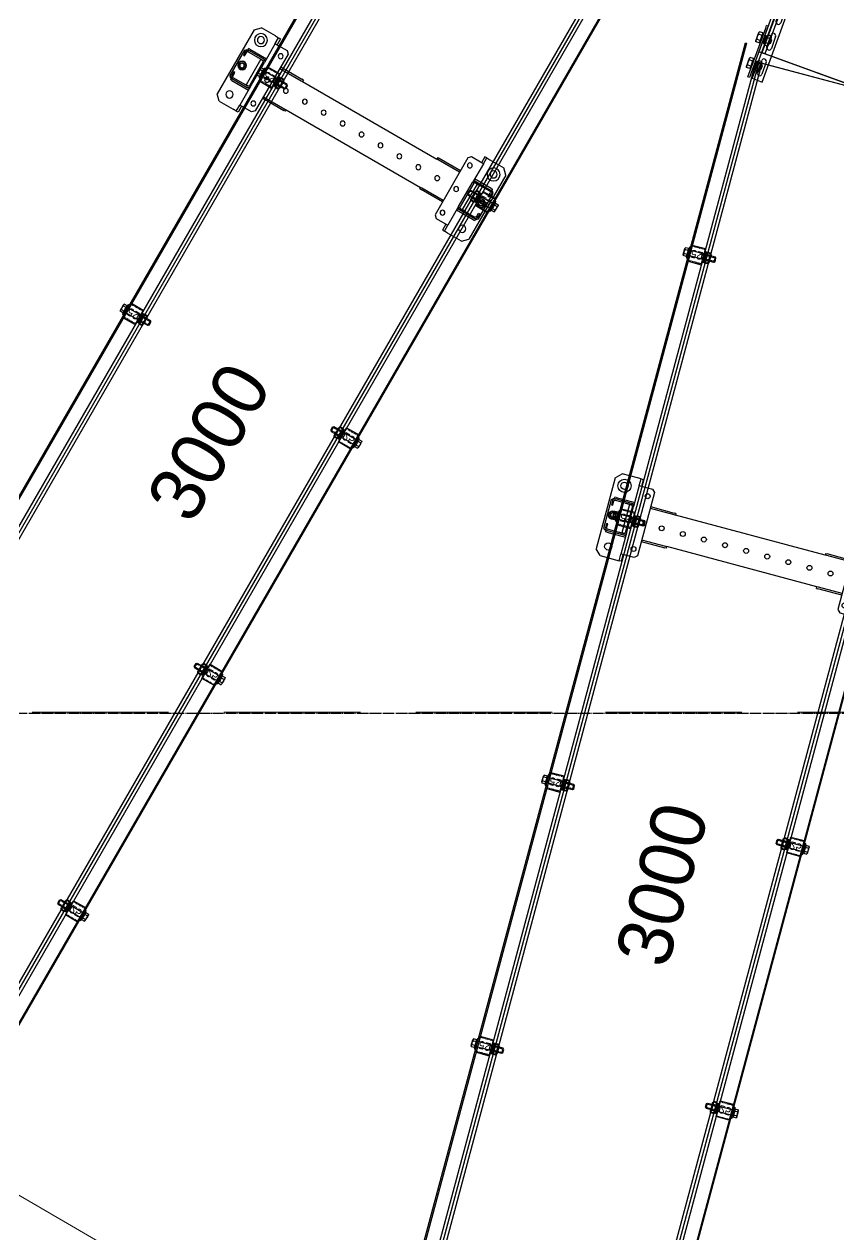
# Model space of a CAD drawing. Header units: millimetres. Extents: x -383313 to -161684, y -117025 to 99224.
# Drawn here: x -353079 to -351588, y -12537 to -10320 of the extents above; entities that cross this region are included whole.
import ezdxf

# ---------------------------------------------------------------- set-up
doc = ezdxf.new("R2010")
doc.units = ezdxf.units.MM
doc.header["$MEASUREMENT"] = 0
for name, pattern in [('DASHED', [0.75, 0.5, -0.25]), ('ESKD_shtrih', [4, 3, -1]), ('GR-201-P$0$GEN3A', [3.125, 2.25, -0.875]), ('PS-GOST2.303 5', [24, 20, -1.5, 1, -1.5])]:
    doc.linetypes.add(name, pattern=pattern)
doc.layers.get('Defpoints').update_dxf_attribs({"color": 31})
for name, color, linetype in [('001__КОНСТРУКТИВ__размеры внутр.', 7, 'Continuous'), ('PDF_Geometry', 7, 'Continuous'), ('PS_Оси', 5, 'PS-GOST2.303 5'), ('PV-17B0', 7, 'Continuous'), ('Ограждение конвейеров', 3, 'Continuous')]:
    doc.layers.add(name, color=color, linetype=linetype)
doc.layers.add('ОСНОВНАЯ', color=7, linetype='Continuous', lineweight=40)
doc.layers.add('ШТРИХОВАЯ', color=3, linetype='ESKD_shtrih', lineweight=13)
doc.styles.add('PSTUDIO', font='arial.ttf')
doc.dimstyles.new('ISO-25', dxfattribs={"dimtxt": 2.5, "dimasz": 2.5, "dimexe": 1.25, "dimexo": 0.625, "dimtad": 1, "dimtxsty": 'Standard', "dimcen": 2.5, "dimadec": 0, "dimazin": 0, "dimtfac": 1, "dimtmove": 0, "dimatfit": 3, "dimfxl": 1, "dimarcsym": 0})
doc.dimstyles.new('PS_TICK', dxfattribs={"dimscale": 100, "dimtxt": 2.5, "dimasz": 1, "dimexe": 2, "dimexo": 2, "dimgap": 1, "dimtad": 1, "dimdec": 0, "dimzin": 0, "dimdsep": 46, "dimtxsty": 'PSTUDIO', "dimblk": 'ARCHTICK', "dimcen": 2, "dimdle": 1.5, "dimse1": 1, "dimse2": 1, "dimadec": 0, "dimazin": 0, "dimtfac": 1, "dimtdec": 0, "dimtix": 1, "dimtmove": 1, "dimatfit": 3, "dimldrblk": 'ARCHTICK', "dimfxl": 1, "dimtolj": 1, "dimtzin": 0, "dimarcsym": 0})

# ---------------------------------------------------------------- blocks, each defined once
blk = doc.blocks.new('_ArchTick')
at = {"color": 0, "linetype": 'ByBlock', "const_width": 0.15}
blk.add_lwpolyline([(-0.5, -0.5), (0.5, 0.5)], dxfattribs=at)
blk = doc.blocks.new('*D276')
at = {"layer": '001__КОНСТРУКТИВ__размеры внутр.', "color": 0, "lineweight": -2, "ltscale": 100, "transparency": 16777216}
blk.add_line((-349966.1, -1951.2), (-357994.8, -15739.4), dxfattribs=at)
at = {"layer": 'Defpoints', "color": 0, "ltscale": 100, "transparency": 16777216}
for p in [(-349288.4, -2519.4), (-357919.3, -15609.8), (-357166.1, -16048.4)]:
    blk.add_point(p, dxfattribs=at)
at = {"layer": '001__КОНСТРУКТИВ__размеры внутр.', "color": 0, "lineweight": -2, "ltscale": 100, "transparency": 16777216, "xscale": 100, "yscale": 100, "zscale": 100}
for p, rotation in [((-350041.6, -2080.8), 59.78831573303923), ((-357919.3, -15609.8), 239.7883157330392)]:
    blk.add_blockref('_ArchTick', p, dxfattribs=dict(at, rotation=rotation))
at = {"layer": '001__КОНСТРУКТИВ__размеры внутр.', "color": 0, "ltscale": 100, "transparency": 16777216, "insert": (-354177.2, -8730.8), "char_height": 250, "attachment_point": 5, "rotation": 59.7883, "style": 'PSTUDIO'}
blk.add_mtext('\\A1;15655', dxfattribs=at)
blk = doc.blocks.new('*D136')
at = {"color": 0, "linetype": 'ByBlock', "lineweight": -2, "transparency": 16777216}
for p, q in [((-202.575, 3000), (61.375, 3000)), ((-209.875, 0), (61.375, 0))]:
    blk.add_line(p, q, dxfattribs=at)
at = {"layer": 'Defpoints', "color": 0, "transparency": 16777216}
for p in [(-203.2, 3000), (60.125, 3000), (-210.5, 0)]:
    blk.add_point(p, dxfattribs=at)
at = {"color": 0, "transparency": 16777216, "insert": (9.5, 1500), "char_height": 100, "attachment_point": 5, "rotation": 90}
blk.add_mtext('3000', dxfattribs=at)
blk = doc.blocks.new('*D130')
at = {"color": 0, "linetype": 'ByBlock', "lineweight": -2, "transparency": 16777216}
for p, q in [((-202.575, 3000), (61.375, 3000)), ((-209.875, 0), (61.375, 0))]:
    blk.add_line(p, q, dxfattribs=at)
at = {"layer": 'Defpoints', "color": 0, "transparency": 16777216}
for p in [(-203.2, 3000), (60.125, 3000), (-210.5, 0)]:
    blk.add_point(p, dxfattribs=at)
at = {"color": 0, "transparency": 16777216, "insert": (9.5, 1500), "char_height": 100, "attachment_point": 5, "rotation": 90}
blk.add_mtext('3000', dxfattribs=at)
blk = doc.blocks.new('A$Cf5759c35')
at = {"layer": 'PDF_Geometry', "color": 8, "lineweight": 13}
for points in [[(5397.3, 6684.4), (5647.1, 6684.4)], [(5748.7, 6684.4), (5998.5, 6684.4)], [(6100.1, 6684.4), (6349.8, 6684.4)], [(6447.2, 6684.4), (6697, 6684.4)], [(6798.6, 6684.4), (6946.7, 6684.4)], [(4588.8, 6256.9), (8301.4, 4093.6)]]:
    blk.add_lwpolyline(points, dxfattribs=at)
blk = doc.blocks.new('*D147')
at = {"color": 0, "linetype": 'ByBlock', "lineweight": -2, "transparency": 16777216}
for p, q in [((-202.575, 1500), (61.375, 1500)), ((-209.875, 0), (61.375, 0))]:
    blk.add_line(p, q, dxfattribs=at)
at = {"layer": 'Defpoints', "color": 0, "transparency": 16777216}
for p in [(-203.2, 1500), (60.125, 1500), (-210.5, 0)]:
    blk.add_point(p, dxfattribs=at)
at = {"color": 0, "transparency": 16777216, "insert": (9.5, 750), "char_height": 100, "attachment_point": 5, "rotation": 90}
blk.add_mtext('1500', dxfattribs=at)
blk = doc.blocks.new('Опора 3160')
at = {"color": 13}
for p, q in [((-266, 97.5), (-256, 107.5)), ((-266, 97.5), (-266, -37.5)), ((-226.7, 107.5), (-256, 107.5)), ((-220, 107.5), (-226.7, 107.5)), ((-220, 95), (-220, 107.5)), ((-220, 107.5), (-216, 107.5)), ((-220, 95), (-213.7, 95)), ((-220, 95), (-220, 55.5)), ((-216, 107.5), (-216, 95)), ((-213.7, 95), (-195, 95)), ((-195, 95), (-190, 90)), ((-190, 90), (-190, -30)), ((195, 95), (190, 90)), ((190, 90), (190, -30)), ((213.7, 95), (195, 95)), ((220, 95), (213.7, 95)), ((216, 107.5), (216, 95)), ((220, 107.5), (216, 107.5)), ((226.7, 107.5), (220, 107.5)), ((220, 95), (220, 107.5)), ((220, 95), (220, 55.5)), ((226.7, 107.5), (256, 107.5)), ((266, 97.5), (256, 107.5)), ((266, 97.5), (266, -37.5)), ((-262.5, 57), (-259.5, 60)), ((-262.5, 3), (-262.5, 57)), ((-260, 55.5), (-260, 47.5)), ((-260, 47.5), (-257.5, 47.5)), ((-259.5, 60), (-258, 60)), ((-255, 63), (-258, 63)), ((-258, 60), (-258, 63)), ((-258, 60), (-255.5, 60)), ((-257.5, 47.5), (-257.5, 55.5)), ((-224.5, 60), (-255.5, 60)), ((-255.5, 57.5), (-224.5, 57.5)), ((-255, 63), (-220, 63)), ((-235.5, 57.5), (-235.5, 57)), ((-235.5, 57), (-235.2, 57)), ((-228.5, 57), (-235.2, 57)), ((-228.5, 57), (-223.2, 57)), ((-228.5, 57), (-228.5, 3)), ((-224.5, 60), (-220, 60)), ((-222.5, 55.5), (-222.5, 4.5)), ((-220, 4.5), (-220, 55.5)), ((-190, 63), (-145, 63)), ((-190, 60), (-145, 60)), ((-142, 63), (-145, 63)), ((-145, 60), (-142, 60)), ((-142, 63), (-142, 60)), ((142, 60), (-142, 60)), ((142, 63), (145, 63)), ((142, 63), (142, 60)), ((145, 60), (142, 60)), ((190, 63), (145, 63)), ((190, 60), (145, 60)), ((255, 63), (220, 63)), ((224.5, 60), (220, 60)), ((220, 4.5), (220, 55.5)), ((222.5, 55.5), (222.5, 4.5)), ((228.5, 57), (223.2, 57)), ((224.5, 60), (255.5, 60)), ((255.5, 57.5), (224.5, 57.5)), ((228.5, 57), (235.2, 57)), ((228.5, 57), (228.5, 3)), ((235.5, 57), (235.2, 57)), ((235.5, 57.5), (235.5, 57)), ((255, 63), (258, 63)), ((258, 60), (255.5, 60)), ((257.5, 47.5), (257.5, 55.5)), ((260, 47.5), (257.5, 47.5)), ((258, 60), (258, 63)), ((259.5, 60), (258, 60)), ((262.5, 57), (259.5, 60)), ((260, 55.5), (260, 47.5)), ((262.5, 3), (262.5, 57)), ((-259.5, 0), (-262.5, 3)), ((-257.5, 12.5), (-260, 12.5)), ((-260, 12.5), (-260, 4.5)), ((-258, 0), (-259.5, 0)), ((-258, 0), (-255.5, 0)), ((-258, 0), (-258, -3)), ((-257.5, 4.5), (-257.5, 12.5)), ((-224.5, 2.5), (-255.5, 2.5)), ((-255.5, 0), (-224.5, 0)), ((-235.5, 3), (-235.5, 2.5)), ((-235.2, 3), (-235.5, 3)), ((-235.2, 3), (-228.5, 3)), ((-223.2, 3), (-228.5, 3)), ((-224.5, 0), (-220, 0)), ((-220, 4.5), (-220, -35)), ((-190, 0), (-145, 0)), ((-145, 0), (-142, 0)), ((142, 0), (-142, 0)), ((-142, -3), (-142, 0)), ((145, 0), (142, 0)), ((142, -3), (142, 0)), ((190, 0), (145, 0)), ((220, 4.5), (220, -35)), ((224.5, 0), (220, 0)), ((223.2, 3), (228.5, 3)), ((224.5, 2.5), (255.5, 2.5)), ((255.5, 0), (224.5, 0)), ((235.2, 3), (228.5, 3)), ((235.2, 3), (235.5, 3)), ((235.5, 3), (235.5, 2.5)), ((258, 0), (255.5, 0)), ((257.5, 12.5), (260, 12.5)), ((257.5, 4.5), (257.5, 12.5)), ((258, 0), (259.5, 0)), ((258, 0), (258, -3)), ((259.5, 0), (262.5, 3)), ((260, 12.5), (260, 4.5)), ((-255, -3), (-258, -3)), ((-255, -3), (-220, -3)), ((-190, -3), (-145, -3)), ((-142, -3), (-145, -3)), ((142, -3), (145, -3)), ((190, -3), (145, -3)), ((255, -3), (220, -3)), ((255, -3), (258, -3)), ((-256, -47.5), (-266, -37.5)), ((-220, -47.5), (-220, -35)), ((-213.7, -35), (-220, -35)), ((-216, -35), (-216, -47.5)), ((-195, -35), (-213.7, -35)), ((-190, -30), (-195, -35)), ((190, -30), (195, -35)), ((195, -35), (213.7, -35)), ((213.7, -35), (220, -35)), ((216, -35), (216, -47.5)), ((220, -47.5), (220, -35)), ((256, -47.5), (266, -37.5)), ((-256, -47.5), (-226.7, -47.5)), ((-226.7, -47.5), (-220, -47.5)), ((-216, -47.5), (-220, -47.5)), ((216, -47.5), (220, -47.5)), ((220, -47.5), (226.7, -47.5)), ((256, -47.5), (226.7, -47.5))]:
    blk.add_line(p, q, dxfattribs=at)
for centre, radius in [((-246, 87.5), 12), ((-246, 87.5), 6.5), ((246, 87.5), 12), ((246, 87.5), 6.5), ((-200, 80), 4.5), ((200, 80), 4.5), ((-252.5, 30), 8), ((-252.5, 30), 7.5), ((-252.5, 30), 5), ((-200, 30), 4.5), ((-160, 30), 4.5), ((-120, 30), 4.5), ((-80, 30), 4.5), ((-40, 30), 4.5), ((0, 30), 4.5), ((40, 30), 4.5), ((80, 30), 4.5), ((120, 30), 4.5), ((160, 30), 4.5), ((200, 30), 4.5), ((252.5, 30), 8), ((252.5, 30), 7.5), ((252.5, 30), 5), ((-246, -27.5), 6.5), ((-200, -20), 4.5), ((200, -20), 4.5), ((246, -27.5), 6.5)]:
    blk.add_circle(centre, radius, dxfattribs=at)
for centre, radius, start, end in [((-255.5, 55.5), 4.5, 90, 180), ((-255.5, 55.5), 2, 90, 180), ((-224.5, 55.5), 4.5, 0, 90), ((-224.5, 55.5), 2, 0, 90), ((224.5, 55.5), 4.5, 90, 180), ((224.5, 55.5), 2, 90, 180), ((255.5, 55.5), 4.5, 0, 90), ((255.5, 55.5), 2, 0, 90), ((-255.5, 4.5), 4.5, 180, 270), ((-255.5, 4.5), 2, 180, 270), ((-224.5, 4.5), 2, 270, 0), ((-224.5, 4.5), 4.5, 270, 0), ((224.5, 4.5), 4.5, 180, 270), ((224.5, 4.5), 2, 180, 270), ((255.5, 4.5), 2, 270, 0), ((255.5, 4.5), 4.5, 270, 0)]:
    blk.add_arc(centre, radius, start, end, dxfattribs=at)
for points in [[(-254.8, 34), (-256, 32), (-257.1, 30)], [(-257.1, 30), (-256, 28), (-254.8, 26)], [(-250.2, 34), (-252.5, 34), (-254.8, 34)], [(-254.8, 26), (-252.5, 26), (-250.2, 26)], [(-247.9, 30), (-249, 32), (-250.2, 34)], [(-250.2, 26), (-249, 28), (-247.9, 30)], [(247.9, 30), (249, 32), (250.2, 34)], [(250.2, 26), (249, 28), (247.9, 30)], [(250.2, 34), (252.5, 34), (254.8, 34)], [(254.8, 26), (252.5, 26), (250.2, 26)], [(254.8, 34), (256, 32), (257.1, 30)], [(257.1, 30), (256, 28), (254.8, 26)]]:
    blk.add_rational_spline(points, [1.04422863406, 1.20577136594, 1.04422863406], degree=2, dxfattribs=at)
blk = doc.blocks.new('Пластина соединительная промежуточных секций')
at = {"color": 142}
for p, q in [((-50, 3), (-50, 3)), ((-50, 3), (45, 3)), ((-50, 0), (-50, 3)), ((45, 0), (-50, 0)), ((-50, 0), (-50, 0)), ((-15, 5), (-35, 5)), ((-35, 5), (-35, 3)), ((-33, 12), (-34.8, 11)), ((-34.8, 5), (-34.8, 11)), ((-33, 12), (-17, 12)), ((-30, -2), (-30, 0)), ((-29.9, 5), (-29.9, 11)), ((-20.1, 5), (-20.1, 11)), ((-20, -2), (-20, 0)), ((-17, 12), (-15.2, 11)), ((-15.2, 5), (-15.2, 11)), ((-15, 5), (-15, 3)), ((35, 5), (15, 5)), ((15, 5), (15, 3)), ((17, 12), (15.2, 11)), ((15.2, 5), (15.2, 11)), ((17, 12), (33, 12)), ((20, -2), (20, 0)), ((20.1, 5), (20.1, 11)), ((29.9, 5), (29.9, 11)), ((30, -2), (30, 0)), ((33, 12), (34.8, 11)), ((34.8, 5), (34.8, 11)), ((35, 5), (35, 3)), ((45, 3), (50, 3)), ((50, 0), (45, 0)), ((50, 0), (50, 3)), ((-17.5, -2), (-32.5, -2)), ((-32.5, -2), (-32.5, -4.5)), ((-17.5, -2), (-17.5, -4.5)), ((32.5, -2), (17.5, -2)), ((17.5, -2), (17.5, -4.5)), ((32.5, -2), (32.5, -4.5))]:
    blk.add_line(p, q, dxfattribs=at)
at = {"color": 140}
for p, q in [((-50, -5), (-50, -25)), ((100, -5), (-50, -5)), ((-36.5, -10.5), (-13.5, -10.5)), ((-13.5, -19.5), (-36.5, -19.5)), ((-33, -4.5), (-34.8, -5.5)), ((-34.8, -5.5), (-34.8, -11.5)), ((-33, -12.5), (-34.8, -11.5)), ((-33, -4.5), (-17, -4.5)), ((-33, -12.5), (-17, -12.5)), ((-30, -13.4), (-30, -12.5)), ((-20, -13.4), (-30, -13.4)), ((-28.4, -15), (-30, -13.4)), ((-29.9, -5.5), (-29.9, -11.5)), ((-28.4, -15), (-21.6, -15)), ((-21.6, -15), (-20, -13.4)), ((-20.1, -5.5), (-20.1, -11.5)), ((-20, -13.4), (-20, -12.5)), ((-17, -4.5), (-15.2, -5.5)), ((-17, -12.5), (-15.2, -11.5)), ((-15.2, -5.5), (-15.2, -11.5)), ((13.5, -10.5), (36.5, -10.5)), ((36.5, -19.5), (13.5, -19.5)), ((17, -4.5), (15.2, -5.5)), ((15.2, -5.5), (15.2, -11.5)), ((17, -12.5), (15.2, -11.5)), ((17, -4.5), (33, -4.5)), ((17, -12.5), (33, -12.5)), ((20, -13.4), (20, -12.5)), ((30, -13.4), (20, -13.4)), ((21.6, -15), (20, -13.4)), ((20.1, -5.5), (20.1, -11.5)), ((21.6, -15), (28.4, -15)), ((28.4, -15), (30, -13.4)), ((29.9, -5.5), (29.9, -11.5)), ((30, -13.4), (30, -12.5)), ((33, -4.5), (34.8, -5.5)), ((33, -12.5), (34.8, -11.5)), ((34.8, -5.5), (34.8, -11.5)), ((63.5, -10.5), (86.5, -10.5)), ((86.5, -19.5), (63.5, -19.5)), ((100, -25), (100, -5)), ((-50, -25), (100, -25))]:
    blk.add_line(p, q, dxfattribs=at)
for centre, start, end in [((-36.5, -15), 90, 270), ((-13.5, -15), 270, 90), ((13.5, -15), 90, 270), ((36.5, -15), 270, 90), ((63.5, -15), 90, 270), ((86.5, -15), 270, 90)]:
    blk.add_arc(centre, 4.5, start, end, dxfattribs=at)
at = {"color": 142}
for points in [[(-34.8, 11), (-32.4, 12.4), (-29.9, 11)], [(-29.9, 11), (-25, 12.4), (-20.1, 11)], [(-20.1, 11), (-17.6, 12.4), (-15.2, 11)], [(15.2, 11), (17.6, 12.4), (20.1, 11)], [(20.1, 11), (25, 12.4), (29.9, 11)], [(29.9, 11), (32.4, 12.4), (34.8, 11)]]:
    blk.add_rational_spline(points, [1.22364575665, 1.41294441399, 1.22364575665], degree=2, dxfattribs=at)
at = {"color": 140}
for points in [[(-34.8, -5.5), (-32.4, -4.1), (-29.9, -5.5)], [(-34.8, -11.5), (-32.4, -12.9), (-29.9, -11.5)], [(-29.9, -5.5), (-25, -4.1), (-20.1, -5.5)], [(-29.9, -11.5), (-25, -12.9), (-20.1, -11.5)], [(-20.1, -5.5), (-17.6, -4.1), (-15.2, -5.5)], [(-20.1, -11.5), (-17.6, -12.9), (-15.2, -11.5)], [(15.2, -5.5), (17.6, -4.1), (20.1, -5.5)], [(15.2, -11.5), (17.6, -12.9), (20.1, -11.5)], [(20.1, -5.5), (25, -4.1), (29.9, -5.5)], [(20.1, -11.5), (25, -12.9), (29.9, -11.5)], [(29.9, -5.5), (32.4, -4.1), (34.8, -5.5)], [(29.9, -11.5), (32.4, -12.9), (34.8, -11.5)]]:
    blk.add_rational_spline(points, [1.22364575665, 1.41294441399, 1.22364575665], degree=2, dxfattribs=at)
blk = doc.blocks.new('Держатель ограждения 25')
at = {"layer": 'Ограждение конвейеров', "color": 41, "linetype": 'GR-201-P$0$GEN3A'}
for p, q in [((-25, 13.5), (0, 13.5)), ((-25, -13.5), (0, -13.5))]:
    blk.add_line(p, q, dxfattribs=at)
at = {"layer": 'Ограждение конвейеров', "color": 41}
blk.add_lwpolyline([(-25, -15), (0, -15), (0, 15), (-25, 15)], close=True, dxfattribs=at)
blk.add_text('25', height=15, dxfattribs=at).set_placement((-23.4, -7.8))
blk = doc.blocks.new('Hex Flange Screw - 10 x 50 mm side')
at = {"color": 0, "linetype": 'Continuous'}
for p, q in [((-9.5, -5.5), (-9.5, 5.5)), ((-2.7, 7.4), (-9, 7.4)), ((-2.7, 3.7), (-9, 3.7)), ((-1.5, 10.2), (-2.7, 7.4)), ((-1.5, -10.2), (-1.5, 10.2)), ((0, 10.2), (-1.5, 10.2)), ((0, -10.2), (0, 10.2)), ((47.6, 4.9), (0, 4.9)), ((23.6, -4.9), (23.6, 4.9)), ((49.2, 3.3), (47.6, 4.9)), ((47.6, -4.9), (47.6, 4.9)), ((49.2, -3.3), (49.2, 3.3)), ((-2.7, -3.7), (-9, -3.7)), ((-2.7, -7.4), (-9, -7.4)), ((-1.5, -10.2), (-2.7, -7.4)), ((0, -10.2), (-1.5, -10.2)), ((47.6, -4.9), (0, -4.9)), ((49.2, -3.3), (47.6, -4.9))]:
    blk.add_line(p, q, dxfattribs=at)
at = {"color": 0, "linetype": 'DASHED'}
for p, q in [((47.6, 3.3), (23.6, 3.3)), ((47.6, -3.3), (23.6, -3.3))]:
    blk.add_line(p, q, dxfattribs=at)
at = {"color": 0, "linetype": 'Continuous'}
for centre, radius, start, end in [((-6.1, 5.5), 3.4, 147.1328, 212.8672), ((3.2, 0), 12.8, 163, 197), ((0.1, 5.5), 3.4, 147.1328, 212.8672), ((9.5, 0), 12.8, 162.88, 196.7786), ((-6.1, -5.5), 3.4, 147.1328, 212.8672), ((0.1, -5.5), 3.4, 147.1328, 212.8672)]:
    blk.add_arc(centre, radius, start, end, dxfattribs=at)
blk = doc.blocks.new('din934_М10')
at = {"layer": 'ОСНОВНАЯ'}
for p, q in [((0, 7.4), (0, -7.4)), ((0.9, 9.8), (7.1, 9.8)), ((7.1, 4.9), (0.9, 4.9)), ((8, 7.4), (8, -7.4)), ((7.1, -4.9), (0.9, -4.9)), ((7.1, -9.8), (0.9, -9.8))]:
    blk.add_line(p, q, dxfattribs=at)
for centre, radius, start, end in [((3.8, 7.4), 3.82, 140, 220), ((13.9, 0), 13.9, 159.3718, 200.6282), ((4.2, 7.4), 3.82, 320, 40), ((-5.9, 0), 13.9, 339.3718, 20.6282), ((3.8, -7.4), 3.82, 140, 220), ((4.2, -7.4), 3.82, 320, 40)]:
    blk.add_arc(centre, radius, start, end, dxfattribs=at)
at = {"layer": 'ШТРИХОВАЯ'}
for p, q in [((8, 5), (0, 5)), ((0, 5), (0.8, 4.2)), ((7.2, 4.2), (0.8, 4.2)), ((0.8, 4.2), (0.8, -4.2)), ((8, 5), (7.2, 4.2)), ((7.2, 4.2), (7.2, -4.2)), ((0, -5), (0.8, -4.2)), ((8, -5), (0, -5)), ((7.2, -4.2), (0.8, -4.2)), ((8, -5), (7.2, -4.2))]:
    blk.add_line(p, q, dxfattribs=at)
blk = doc.blocks.new('DIN127_10')
at = {"layer": 'ОСНОВНАЯ'}
blk.add_line((2.2, 1.1), (0, -1.1), dxfattribs=at)
blk.add_lwpolyline([(2.2, -9.1), (2.2, 9), (0, 9), (0, -9.1)], close=True, dxfattribs=at)
at = {"layer": 'ШТРИХОВАЯ'}
for p, q in [((0, 5.3), (2.2, 5.3)), ((0, -5.4), (2.2, -5.4))]:
    blk.add_line(p, q, dxfattribs=at)
blk = doc.blocks.new('*D260')
at = {"layer": '001__КОНСТРУКТИВ__размеры внутр.', "color": 0, "lineweight": -2, "ltscale": 100, "transparency": 16777216}
blk.add_arc((-351429.5, -9231), 4060.9, 240, 255, dxfattribs=at)
at = {"layer": 'Defpoints', "color": 0, "ltscale": 100, "transparency": 16777216}
for p in [(-351739.6, -10388.5), (-353310.2, -12488.6), (-353380.2, -12609.8), (-353145.7, -12911.4), (-352516.1, -13286.3)]:
    blk.add_point(p, dxfattribs=at)
at = {"layer": '001__КОНСТРУКТИВ__размеры внутр.', "color": 0, "lineweight": -2, "ltscale": 100, "transparency": 16777216, "xscale": 100, "yscale": 100, "zscale": 100}
for p, rotation in [((-353459.9, -12747.8), 149.999999999992), ((-352480.5, -13153.5), 344.9999999999985)]:
    blk.add_blockref('_ArchTick', p, dxfattribs=dict(at, rotation=rotation))
at = {"layer": '001__КОНСТРУКТИВ__размеры внутр.', "color": 0, "ltscale": 100, "transparency": 16777216, "insert": (-352896.4, -12772.5), "char_height": 250, "attachment_point": 5, "rotation": 337.5, "style": 'PSTUDIO'}
blk.add_mtext('\\A1;15°', dxfattribs=at)
blk = doc.blocks.new('*U135')
at = {"layer": 'PV-17B0'}
for p, q in [((-215, 3000), (-215, 0)), ((-215, 3000), (-212, 3000)), ((-212, 3000), (-209, 3000)), ((-209, 3000), (-209, 0)), ((-208, 3000), (-209, 3000)), ((-208, 3000), (-203.2, 3000)), ((-203.2, 3000), (-203.2, 0)), ((-203.2, 3000), (203.2, 3000)), ((203.2, 3000), (203.2, 0)), ((209, 3000), (209, 0)), ((215, 3000), (215, 0))]:
    blk.add_line(p, q, dxfattribs=at)
dim = blk.add_linear_dim(base=(60.125, 3000), p1=(-210.5, 0), p2=(-203.2, 3000), angle=90, dimstyle='ISO-25', override={"dimtxt": 100, "dimasz": 5, "dimsd1": 1, "dimsd2": 1, "dimfxl": 1.5, "dimarcsym": 1})
dim.commit()
dim.dimension.update_dxf_attribs({"geometry": '*D136', "text_midpoint": (60.125, 1500), "dimtype": 160})
blk = doc.blocks.new('*U129')
at = {"layer": 'PV-17B0'}
for p, q in [((-215, 3000), (-215, 0)), ((-209, 3000), (-209, 0)), ((-203.2, 3000), (-203.2, 0)), ((203.2, 3000), (203.2, 0)), ((209, 3000), (209, 0)), ((215, 3000), (215, 0))]:
    blk.add_line(p, q, dxfattribs=at)
dim = blk.add_linear_dim(base=(60.125, 3000), p1=(-210.5, 0), p2=(-203.2, 3000), angle=90, dimstyle='ISO-25', override={"dimtxt": 100, "dimasz": 5, "dimsd1": 1, "dimsd2": 1, "dimfxl": 1.5, "dimarcsym": 1})
dim.commit()
dim.dimension.update_dxf_attribs({"geometry": '*D130', "text_midpoint": (60.125, 1500), "dimtype": 160})
blk = doc.blocks.new('*U146')
at = {"layer": 'PV-17B0'}
for p, q in [((-215, 1500), (-215, 0)), ((-215, 1500), (-212, 1500)), ((-212, 1500), (-209, 1500)), ((-209, 1500), (-209, 0)), ((-208, 1500), (-209, 1500)), ((-208, 1500), (-203.2, 1500)), ((-203.2, 1500), (-203.2, 0)), ((-203.2, 1500), (203.2, 1500)), ((203.2, 1500), (203.2, 0)), ((208, 1500), (203.2, 1500)), ((208, 1500), (209, 1500)), ((209, 1500), (209, 0)), ((212, 1500), (209, 1500)), ((212, 1500), (215, 1500)), ((215, 1500), (215, 0)), ((-215, 0), (-212, 0)), ((-209, 0), (-212, 0)), ((-209, 0), (-208, 0)), ((-203.2, 0), (-208, 0)), ((203.2, 0), (-203.2, 0)), ((208, 0), (203.2, 0)), ((208, 0), (209, 0)), ((212, 0), (209, 0)), ((212, 0), (215, 0))]:
    blk.add_line(p, q, dxfattribs=at)
dim = blk.add_linear_dim(base=(60.125, 1500), p1=(-210.5, 0), p2=(-203.2, 1500), angle=90, dimstyle='ISO-25', override={"dimtxt": 100, "dimasz": 5, "dimsd1": 1, "dimsd2": 1, "dimfxl": 1.5, "dimarcsym": 1})
dim.commit()
dim.dimension.update_dxf_attribs({"geometry": '*D147', "text_midpoint": (60.125, 750), "dimtype": 160})

msp = doc.modelspace()

# ---------------------------------------------------------------- linework, layer by layer
at = {"layer": 'PS_Оси'}
msp.add_lwpolyline([(-359840.70678, -11582.0977), (-355014.05882, -11582.0977), (-350514.05882, -11582.0977), (-345514.05882, -11582.0977), (-340514.05882, -11582.0977), (-335514.05882, -11582.0977), (-330514.05882, -11582.0977), (-325514.05882, -11582.0977), (-320514.05882, -11582.0977), (-316483.98892, -11582.0977)], dxfattribs=at)
at = {"layer": 'Ограждение конвейеров'}
for points in [[(-350708.59164, -7062.39865), (-350706.85959, -7063.39865), (-353935.73375, -12655.97274), (-353937.4658, -12654.97274)], [(-350289.43535, -7304.39865), (-350291.1674, -7303.39865), (-353520.04155, -12895.97274), (-353518.3095, -12896.97274)], [(-351758.39713, -10354.25428), (-351756.46528, -10354.77192), (-352592.29513, -13474.13141), (-352594.22698, -13473.61377)], [(-351291.62581, -10482.2724), (-351293.55766, -10481.75476), (-352128.65074, -13598.36455), (-352126.71888, -13598.88219)]]:
    msp.add_lwpolyline(points, close=True, dxfattribs=at)

# ---------------------------------------------------------------- block references
at = {"ltscale": 100}
msp.add_blockref('A$Cf5759c35', (-358461.97282, -18264.93104), dxfattribs=at)
for name, p, rotation in [('*U146', (-351531.95751, -10444.18634), 339.9999999999999), ('*U129', (-353499.01349, -12379.55107), 329.9999999999999), ('Пластина соединительная промежуточных секций', (-351733.99143, -10370.65201), 70.00000000000003), ('*U135', (-352308.41465, -13341.96382), 344.9999999999999), ('DIN127_10', (-352616.93898, -10425.35319), 329.9999999999981), ('din934_М10', (-352615.03372, -10426.45319), 329.9999999999981), ('DIN127_10', (-351833.76018, -10746.78767), 344.9999999999981), ('din934_М10', (-351831.63514, -10747.35707), 344.9999999999981), ('DIN127_10', (-352866.93898, -10858.36589), 329.9999999999981), ('din934_М10', (-352865.03372, -10859.46589), 329.9999999999981), ('Опора 3160', (-351764.99271, -11313.88551), 344.9999999999999), ('DIN127_10', (-351963.1697, -11229.75058), 344.9999999999981), ('din934_М10', (-351961.04466, -11230.31998), 344.9999999999981), ('DIN127_10', (-352092.57922, -11712.71349), 344.9999999999981), ('din934_М10', (-352090.45419, -11713.2829), 344.9999999999981), ('DIN127_10', (-352221.98875, -12195.67641), 344.9999999999981), ('din934_М10', (-352219.86371, -12196.24581), 344.9999999999981)]:
    msp.add_blockref(name, p, dxfattribs=dict(rotation=rotation))
at = {"xscale": -1}
for name, p, rotation in [('Опора 3160', (-352476.34025, -10548.22906), 329.9999999999981), ('din934_М10', (-352249.571, -10637.45319), 329.9999999999933), ('DIN127_10', (-352247.66574, -10638.55319), 329.9999999999933), ('din934_М10', (-352499.571, -11070.46589), 329.9999999999933), ('DIN127_10', (-352497.66574, -11071.56589), 329.9999999999933), ('din934_М10', (-352749.571, -11503.47859), 329.9999999999933), ('DIN127_10', (-352747.66574, -11504.57859), 329.9999999999933), ('din934_М10', (-351682.83349, -11822.50453), 344.9999999999933), ('DIN127_10', (-351680.70845, -11823.07394), 344.9999999999933), ('din934_М10', (-352999.571, -11936.4913), 329.9999999999933), ('DIN127_10', (-352997.66574, -11937.5913), 329.9999999999933), ('din934_М10', (-351812.24301, -12305.46745), 344.9999999999933), ('DIN127_10', (-351810.11797, -12306.03685), 344.9999999999933)]:
    msp.add_blockref(name, p, dxfattribs=dict(at, rotation=rotation))
at = {"yscale": 1.016002032004053, "zscale": 1.016002032004053}
for p, xscale, rotation in [((-352641.81485, -10410.83947), 1.016002032004053, 330.0000000000001), ((-352222.65855, -10652.83947), -1.016002032004053, 329.9999999999914), ((-351861.54486, -10739.20684), 1.016002032004053, 345), ((-352891.81485, -10843.85217), 1.016002032004053, 330.0000000000001), ((-352472.65855, -11085.85217), -1.016002032004053, 329.9999999999914), ((-351990.95438, -11222.16975), 1.016002032004053, 345), ((-352722.65855, -11518.86487), -1.016002032004053, 329.9999999999914), ((-352120.3639, -11705.13266), 1.016002032004053, 345), ((-351652.8558, -11830.40108), -1.016002032004053, 344.9999999999914), ((-352972.65855, -11951.87757), -1.016002032004053, 329.9999999999914), ((-352249.77342, -12188.09558), 1.016002032004053, 345), ((-351782.26532, -12313.364), -1.016002032004053, 344.9999999999914)]:
    msp.add_blockref('Hex Flange Screw - 10 x 50 mm side', p, dxfattribs=dict(at, xscale=xscale, rotation=rotation))
at = {"layer": 'Ограждение конвейеров'}
for p, rotation in [((-352640.13652, -10411.93251), 150), ((-351859.64081, -10739.82826), 165), ((-352890.13652, -10844.94522), 150), ((-351989.05033, -11222.79117), 165), ((-352118.45986, -11705.75408), 165), ((-352247.86938, -12188.717), 165)]:
    msp.add_blockref('Держатель ограждения 25', p, dxfattribs=dict(at, rotation=rotation))
at = {"layer": 'Ограждение конвейеров', "xscale": -1}
for p, rotation in [((-352224.44432, -10651.93251), 150.0000000000145), ((-352224.44432, -10651.93251), 149.9999999999915), ((-352474.44432, -11084.94522), 150.0000000000145), ((-352474.44432, -11084.94522), 149.9999999999915), ((-352724.44432, -11517.95792), 150.0000000000145), ((-352724.44432, -11517.95792), 149.9999999999915), ((-351654.81546, -11829.98722), 165.0000000000144), ((-351654.81546, -11829.98722), 164.9999999999915), ((-352974.44432, -11950.97062), 150.0000000000145), ((-352974.44432, -11950.97062), 149.9999999999915), ((-351784.22498, -12312.95014), 165.0000000000144), ((-351784.22498, -12312.95014), 164.9999999999915)]:
    msp.add_blockref('Держатель ограждения 25', p, dxfattribs=dict(at, rotation=rotation))

# ---------------------------------------------------------------- dimensions: what is measured, and where the dimension line sits
at = {"layer": '001__КОНСТРУКТИВ__размеры внутр.', "ltscale": 100}
dim = msp.add_aligned_dim(p1=(-349288.38174, -2519.3977), p2=(-357166.13051, -16048.37843), distance=-871.57842, dimstyle='PS_TICK', dxfattribs=at)
dim.commit()
dim.dimension.update_dxf_attribs({"geometry": '*D276', "text_midpoint": (-354177.17293, -8730.76392)})
dim = msp.add_angular_dim_2l(base=(-353145.67482, -12911.41073), line1=((-351739.63157, -10388.54024), (-352516.0887, -13286.31772)), line2=((-353310.21996, -12488.55107), (-353380.21996, -12609.79463)), dimstyle='PS_TICK', dxfattribs=at)
dim.commit()
dim.dimension.update_dxf_attribs({"geometry": '*D260', "text_midpoint": (-352896.38848, -12772.45276)})

doc.saveas('drawing.dxf')
